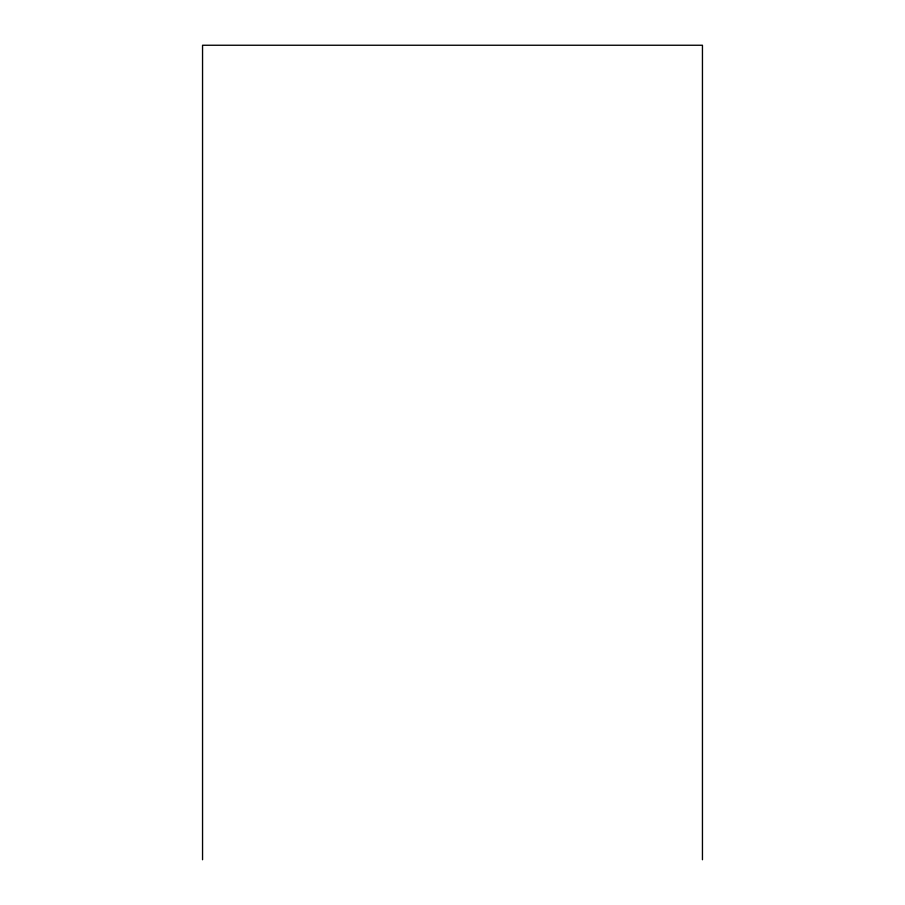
<?xml version="1.0" encoding="UTF-8"?>
<svg xmlns="http://www.w3.org/2000/svg" width="905" height="905" viewBox="0 0 905 905"><rect width="100%" height="100%" fill="white"/><g stroke="black" fill="none" stroke-linecap="round" stroke-linejoin="round"><path stroke-width="1.36" d="M702.45 859.75L702.45 45.25L202.55 45.25L202.55 859.75"/></g></svg>
